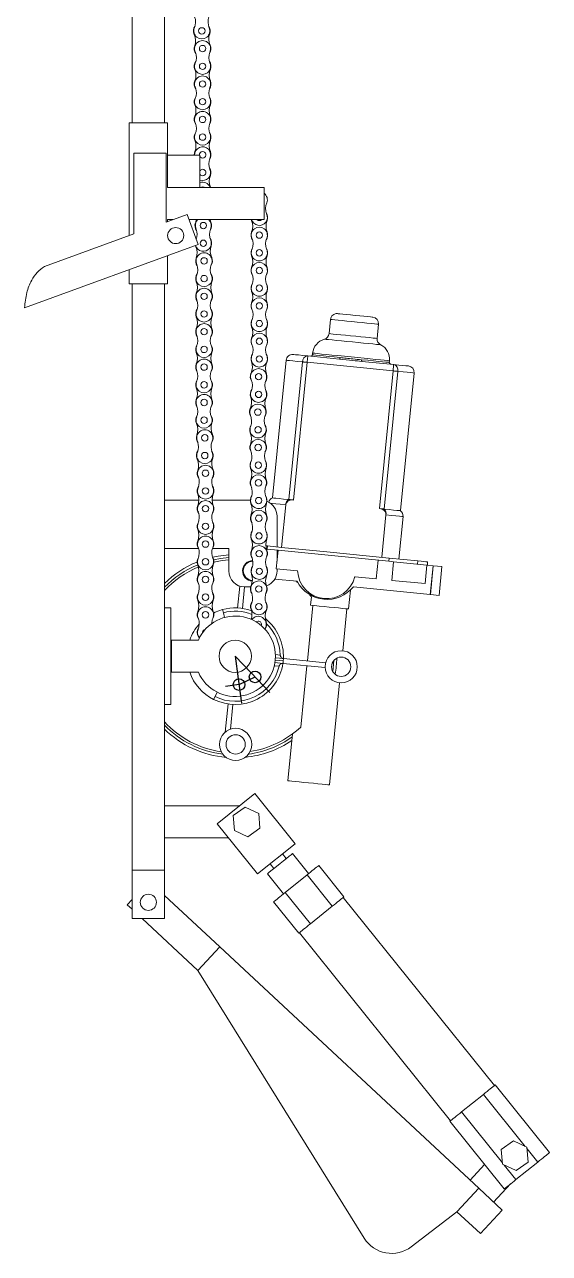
# Model space of a CAD drawing. Header units: millimetres. Extents: x 127 to 2222, y 23 to 864.
# Drawn here: x 1761.8 to 1843.4, y 413.3 to 604.3 of the extents above; entities that cross this region are included whole.
import ezdxf

# ---------------------------------------------------------------- set-up
doc = ezdxf.new("R2010")
doc.units = ezdxf.units.MM
doc.linetypes.add('CENTERX2', pattern=[20.32, 12.7, -2.54, 2.54, -2.54])

msp = doc.modelspace()

# ---------------------------------------------------------------- linework, layer by layer
at = {"color": 7, "linetype": 'Continuous', "lineweight": 15}
for p, q in [((1778.57, 588.96), (1778.57, 712.86)), ((1783.57, 588.96), (1783.57, 647.86)), ((1778.07, 571.48), (1778.07, 588.96)), ((1784.07, 588.96), (1778.07, 588.96)), ((1784.07, 583.96), (1784.07, 588.96)), ((1778.82, 571.75), (1778.82, 584.25)), ((1778.82, 584.25), (1783.82, 584.25)), ((1783.82, 584.25), (1783.82, 573.57)), ((1784.07, 583.96), (1784.07, 578.96)), ((1784.07, 583.96), (1789.07, 583.96)), ((1789.07, 578.96), (1789.07, 583.96)), ((1784.07, 578.96), (1789.07, 578.96)), ((1799.07, 578.96), (1789.07, 578.96)), ((1790.72, 578.96), (1790.7, 579.01)), ((1799.07, 578.96), (1799.07, 573.96)), ((1783.82, 573.57), (1787.09, 574.76)), ((1784.88, 573.96), (1784.07, 573.96)), ((1784.07, 573.66), (1784.07, 573.96)), ((1788.8, 570.06), (1787.09, 574.76)), ((1799.07, 573.96), (1787.38, 573.96)), ((1797.12, 573.8), (1797.07, 573.96)), ((1764.9, 566.68), (1778.82, 571.75)), ((1788.56, 571.03), (1788.48, 570.92)), ((1788.8, 570.06), (1761.82, 560.24)), ((1788.37, 569.9), (1788.43, 569.74)), ((1784.07, 563.96), (1784.07, 568.34)), ((1778.07, 563.96), (1778.07, 566.16)), ((1784.07, 563.96), (1778.07, 563.96)), ((1778.57, 472.86), (1778.57, 563.96)), ((1783.57, 472.86), (1783.57, 563.96)), ((1809.4, 558.44), (1809.18, 556.23)), ((1816.64, 555.49), (1816.86, 557.7)), ((1802.48, 552.09), (1800.35, 530.7)), ((1805.86, 552.76), (1810.79, 552.27)), ((1806.61, 553.2), (1806.59, 552.94)), ((1814.27, 551.92), (1819.21, 551.43)), ((1818.53, 551.75), (1818.55, 552.01)), ((1802.89, 530.45), (1805.02, 551.84)), ((1805.76, 551.77), (1803.63, 530.37)), ((1819.11, 550.44), (1805.76, 551.77)), ((1816.98, 529.04), (1819.11, 550.44)), ((1819.85, 550.36), (1817.72, 528.97)), ((1820.25, 528.72), (1822.38, 550.11)), ((1788.93, 530.36), (1783.57, 530.36)), ((1796.92, 530.36), (1790.99, 530.36)), ((1802.43, 529.62), (1801.77, 523.02)), ((1801.07, 527.86), (1801.07, 523.09)), ((1818, 528.07), (1817.35, 521.47)), ((1820.01, 521.2), (1820.66, 527.81)), ((1799.61, 523.24), (1799.56, 522.74)), ((1801.77, 523.02), (1799.61, 523.24)), ((1788.85, 522.86), (1783.57, 522.86)), ((1793.57, 522.86), (1791.07, 522.86)), ((1793.57, 519.36), (1793.57, 522.86)), ((1799.56, 522.74), (1801.24, 522.57)), ((1801.24, 522.57), (1800.95, 519.68)), ((1801.07, 522.59), (1801.07, 520.88)), ((1809.01, 521.8), (1801.24, 522.57)), ((1801.77, 523.02), (1808.81, 522.32)), ((1818.51, 521.35), (1808.81, 522.32)), ((1818.47, 520.86), (1809.01, 521.8)), ((1818.47, 520.86), (1818.51, 521.35)), ((1822.94, 520.91), (1818.51, 521.35)), ((1800.95, 519.68), (1804.27, 519.35)), ((1801.07, 519.67), (1801.07, 519.36)), ((1816.78, 521.02), (1816.49, 518.13)), ((1819.2, 520.78), (1818.47, 520.86)), ((1819.2, 520.78), (1818.92, 517.89)), ((1824.37, 520.27), (1819.2, 520.78)), ((1822.89, 520.41), (1822.94, 520.91)), ((1824.09, 517.38), (1824.37, 520.27)), ((1824.44, 520.26), (1824.49, 520.76)), ((1825.33, 520.17), (1824.44, 520.26)), ((1824.89, 515.69), (1825.33, 520.17)), ((1824.91, 515.69), (1825.36, 520.17)), ((1825.36, 520.17), (1825.33, 520.17)), ((1826.71, 520.03), (1825.36, 520.17)), ((1826.27, 515.56), (1826.71, 520.03)), ((1804.19, 517.76), (1800.74, 518.1)), ((1816.49, 518.13), (1813.18, 518.46)), ((1818.92, 517.89), (1824.09, 517.38)), ((1795.28, 516.98), (1794.94, 513.59)), ((1795.69, 513.52), (1796.02, 516.86)), ((1796.97, 516.86), (1796.07, 516.86)), ((1812.2, 513.44), (1812.49, 516.39)), ((1824.89, 515.69), (1812.94, 516.88)), ((1824.91, 515.69), (1824.89, 515.69)), ((1826.27, 515.56), (1824.91, 515.69)), ((1805.79, 505.36), (1806.65, 513.99)), ((1806.28, 514.03), (1806.41, 515.32)), ((1784.57, 513.6), (1783.57, 513.6)), ((1784.57, 513.6), (1784.57, 498.6)), ((1792.73, 512.86), (1792.6, 513.34)), ((1792.93, 512.13), (1792.73, 512.86)), ((1811.3, 506.95), (1811.95, 513.46)), ((1788.85, 508.6), (1784.66, 508.6)), ((1784.66, 508.6), (1784.66, 503.6)), ((1801.99, 504.99), (1800.74, 505.11)), ((1800.79, 505.48), (1802.04, 505.36)), ((1800.82, 505.86), (1802.06, 505.73)), ((1801.99, 504.99), (1808.56, 504.33)), ((1808.63, 505.08), (1802.06, 505.73)), ((1804.77, 495.1), (1805.72, 504.62)), ((1784.66, 503.6), (1788.85, 503.6)), ((1791.44, 499.84), (1791.77, 500.51)), ((1809.22, 486.1), (1810.81, 501.97)), ((1784.57, 498.6), (1783.57, 498.6)), ((1791.21, 499.4), (1791.44, 499.84)), ((1793.46, 498.69), (1793.02, 494.31)), ((1793.82, 494.77), (1794.2, 498.61)), ((1803.48, 494.04), (1802.76, 486.74)), ((1791.76, 480.05), (1797.61, 484.75)), ((1803.87, 476.96), (1797.61, 484.75)), ((1783.57, 482.86), (1795.25, 482.86)), ((1796.13, 482.66), (1794.24, 481.33)), ((1794.24, 481.33), (1794.44, 479.03)), ((1798.22, 481.68), (1796.13, 482.66)), ((1798.42, 479.38), (1798.22, 481.68)), ((1798.03, 472.26), (1791.76, 480.05)), ((1796.53, 478.05), (1798.42, 479.38)), ((1783.57, 477.86), (1793.53, 477.86)), ((1794.44, 479.03), (1796.53, 478.05)), ((1798.03, 472.26), (1803.87, 476.96)), ((1799.98, 473.82), (1800.57, 473.09)), ((1802.51, 474.66), (1801.93, 475.39)), ((1805.99, 472.32), (1803.49, 475.44)), ((1807.55, 473.58), (1811.47, 468.7)), ((1783.57, 472.86), (1778.57, 472.86)), ((1778.57, 472.86), (1778.57, 465.36)), ((1783.57, 472.86), (1783.57, 465.36)), ((1799.59, 472.31), (1802.1, 469.19)), ((1802.35, 469.39), (1805.74, 472.12)), ((1805.74, 472.12), (1809.66, 467.25)), ((1778.57, 468.32), (1777.8, 467.49)), ((1783.57, 468.94), (1792.18, 460.92)), ((1800.54, 467.94), (1804.45, 463.07)), ((1802.35, 469.39), (1806.26, 464.52)), ((1834.87, 439.4), (1811.37, 468.63)), ((1777.8, 467.49), (1778.57, 466.77)), ((1806.26, 464.52), (1809.66, 467.25)), ((1783.57, 465.36), (1778.57, 465.36)), ((1780.09, 465.36), (1788.78, 457.27)), ((1804.55, 463.14), (1828.05, 433.92)), ((1792.18, 460.92), (1788.78, 457.27)), ((1832.43, 423.44), (1792.18, 460.92)), ((1788.78, 457.27), (1814.64, 415.66)), ((1834.96, 439.48), (1843.42, 428.96)), ((1829.76, 435.29), (1833.16, 438.02)), ((1833.16, 438.02), (1839.67, 429.92)), ((1827.95, 433.84), (1836.41, 423.32)), ((1829.76, 435.29), (1836.12, 427.37)), ((1837.84, 430.77), (1835.94, 429.45)), ((1839.93, 429.8), (1837.84, 430.77)), ((1840.13, 427.5), (1839.93, 429.8)), ((1835.94, 429.45), (1836.14, 427.15)), ((1839.95, 429.57), (1841.61, 427.5)), ((1833.35, 427.12), (1831.09, 424.69)), ((1836.14, 427.15), (1838.23, 426.17)), ((1836.4, 427.03), (1838.22, 424.77)), ((1838.22, 424.77), (1841.61, 427.5)), ((1838.23, 426.17), (1840.13, 427.5)), ((1837.37, 424.09), (1834.75, 421.28)), ((1832.43, 423.44), (1829.03, 419.78)), ((1836.09, 420.03), (1832.43, 423.44)), ((1821.93, 414.33), (1829.03, 419.78)), ((1832.69, 416.37), (1829.03, 419.78)), ((1836.09, 420.03), (1832.69, 416.37))]:
    msp.add_line(p, q, dxfattribs=at)
at = {"color": 7, "linetype": 'CENTERX2'}
for p, q in [((1794.57, 506.1), (1795.05, 502.58)), ((1794.57, 506.1), (1797.03, 503.54)), ((1795.05, 502.58), (1795.56, 498.83)), ((1795.17, 501.69), (1797.65, 502.88)), ((1797.03, 503.54), (1799.97, 500.46)), ((1795.17, 501.69), (1793.04, 501.4))]:
    msp.add_line(p, q, dxfattribs=at)
at = {"color": 8, "linetype": 'Continuous', "lineweight": 15}
for p, q in [((1800.82, 506.36), (1801.57, 506.29)), ((1801.4, 504.54), (1800.64, 504.62))]:
    msp.add_line(p, q, dxfattribs=at)
at = {"color": 7, "linetype": 'Continuous', "lineweight": 15, "flags": 128}
for points in [[(1788.29, 584.51), (1788.2, 584.01), (1788.2, 583.96)], [(1789.25, 578.96), (1789.31, 578.98), (1789.5, 579.02)], [(1789.5, 579.02), (1789.69, 578.98), (1789.75, 578.96)], [(1790.8, 573.56), (1790.71, 573.77), (1790.66, 573.96)], [(1810.49, 559.34), (1810.58, 559.33), (1810.86, 559.3), (1811.29, 559.26), (1811.86, 559.2), (1812.52, 559.13), (1813.23, 559.06), (1813.93, 558.99), (1814.59, 558.93), (1815.16, 558.87), (1815.6, 558.83), (1815.87, 558.8), (1815.96, 558.79)], [(1803.58, 552.99), (1803.67, 552.98), (1803.96, 552.95), (1804.42, 552.91), (1805.06, 552.84), (1805.86, 552.76)], [(1805.86, 552.76), (1805.86, 552.74), (1805.85, 552.69), (1805.84, 552.59), (1805.83, 552.47), (1805.81, 552.32), (1805.8, 552.15), (1805.78, 551.96), (1805.76, 551.77)], [(1810.79, 552.27), (1810.8, 552.27), (1810.82, 552.29), (1810.83, 552.31), (1810.85, 552.34), (1810.86, 552.38), (1810.87, 552.42), (1810.88, 552.46), (1810.89, 552.51)], [(1814.23, 552.18), (1814.23, 552.13), (1814.22, 552.08), (1814.23, 552.04), (1814.23, 552), (1814.24, 551.97), (1814.25, 551.95), (1814.26, 551.93), (1814.27, 551.92)], [(1805.02, 551.84), (1805.09, 551.83), (1805.17, 551.83), (1805.26, 551.82), (1805.35, 551.81), (1805.45, 551.8), (1805.55, 551.79), (1805.65, 551.78), (1805.76, 551.77)], [(1819.11, 550.44), (1819.13, 550.63), (1819.15, 550.82), (1819.16, 550.99), (1819.18, 551.14), (1819.19, 551.26), (1819.2, 551.36), (1819.21, 551.41), (1819.21, 551.43)], [(1819.11, 550.44), (1819.21, 550.43), (1819.32, 550.42), (1819.42, 550.41), (1819.51, 550.4), (1819.61, 550.39), (1819.7, 550.38), (1819.78, 550.37), (1819.85, 550.36)], [(1819.21, 551.43), (1820, 551.35), (1820.64, 551.29), (1821.11, 551.24), (1821.39, 551.22), (1821.49, 551.21)], [(1802.89, 530.45), (1802.07, 530.53), (1801.41, 530.59), (1800.89, 530.65), (1800.55, 530.68), (1800.37, 530.7), (1800.35, 530.7)], [(1803.63, 530.37), (1803.52, 530.38), (1803.42, 530.39), (1803.32, 530.4), (1803.22, 530.41), (1803.13, 530.42), (1803.04, 530.43), (1802.96, 530.44), (1802.89, 530.45)], [(1817.72, 528.97), (1817.65, 528.98), (1817.56, 528.98), (1817.48, 528.99), (1817.38, 529), (1817.29, 529.01), (1817.19, 529.02), (1817.08, 529.03), (1816.98, 529.04)], [(1820.25, 528.72), (1820.23, 528.72), (1820.06, 528.74), (1819.71, 528.77), (1819.2, 528.82), (1818.53, 528.89), (1817.72, 528.97)], [(1799.32, 523.26), (1799.33, 523.26), (1799.42, 523.26), (1799.51, 523.25), (1799.61, 523.24)], [(1791.05, 521.49), (1791.91, 521.66), (1793.57, 521.86)], [(1791.22, 521.08), (1792.27, 521.28), (1793.57, 521.42)], [(1799.56, 522.74), (1799.46, 522.75), (1799.42, 522.75)], [(1791.26, 520.73), (1792.53, 520.96), (1793.57, 521.07)], [(1824.49, 520.76), (1824.43, 520.76), (1824.23, 520.78), (1823.9, 520.82), (1823.46, 520.86), (1822.94, 520.91)], [(1812.2, 513.44), (1812.19, 513.44), (1812.04, 513.46), (1811.72, 513.49), (1811.25, 513.53), (1810.64, 513.6), (1809.94, 513.67), (1809.18, 513.74), (1808.39, 513.82), (1807.62, 513.9), (1806.9, 513.97), (1806.28, 514.03)], [(1792.6, 513.34), (1791.47, 512.93), (1791.18, 512.79)], [(1797.84, 511.43), (1797.95, 511.5), (1798.14, 511.55)], [(1799.23, 510.27), (1799.24, 510.32), (1799.3, 510.53)], [(1788.84, 509.12), (1788.95, 508.92), (1788.97, 508.87)], [(1809.91, 505.43), (1809.82, 504.3), (1809.74, 503.73)], [(1805.99, 486.42), (1805.25, 486.5), (1804.54, 486.57), (1803.91, 486.63), (1803.4, 486.68), (1803.02, 486.72), (1802.81, 486.74), (1802.76, 486.74)], [(1809.22, 486.1), (1809.18, 486.11), (1808.96, 486.13), (1808.58, 486.16), (1808.07, 486.22), (1807.44, 486.28), (1806.74, 486.35), (1805.99, 486.42)], [(1799.59, 472.31), (1799.63, 472.34), (1799.81, 472.48), (1800.12, 472.73), (1800.53, 473.06), (1801.01, 473.45), (1801.54, 473.87)], [(1801.54, 473.87), (1802.07, 474.3), (1802.55, 474.69), (1802.96, 475.02), (1803.27, 475.26), (1803.45, 475.41), (1803.49, 475.44)], [(1805.74, 472.12), (1806.03, 472.35), (1806.3, 472.57), (1806.56, 472.78), (1806.8, 472.97), (1807.02, 473.15), (1807.22, 473.31), (1807.4, 473.45), (1807.55, 473.58)], [(1800.54, 467.94), (1800.69, 468.06), (1800.87, 468.2), (1801.07, 468.36), (1801.29, 468.54), (1801.53, 468.73), (1801.79, 468.94), (1802.06, 469.16), (1802.35, 469.39)], [(1809.66, 467.25), (1809.95, 467.48), (1810.22, 467.7), (1810.48, 467.91), (1810.72, 468.1), (1810.94, 468.28), (1811.14, 468.44), (1811.32, 468.58), (1811.47, 468.7)], [(1804.45, 463.07), (1804.61, 463.19), (1804.79, 463.33), (1804.99, 463.49), (1805.21, 463.67), (1805.45, 463.86), (1805.7, 464.07), (1805.98, 464.29), (1806.26, 464.52)], [(1833.16, 438.02), (1833.44, 438.25), (1833.72, 438.47), (1833.97, 438.68), (1834.21, 438.87), (1834.43, 439.05), (1834.63, 439.21), (1834.81, 439.35), (1834.96, 439.48)], [(1827.95, 433.84), (1828.1, 433.96), (1828.28, 434.1), (1828.48, 434.27), (1828.7, 434.44), (1828.94, 434.64), (1829.2, 434.84), (1829.47, 435.06), (1829.76, 435.29)], [(1841.61, 427.5), (1841.9, 427.73), (1842.17, 427.95), (1842.43, 428.16), (1842.67, 428.35), (1842.89, 428.53), (1843.09, 428.69), (1843.27, 428.83), (1843.42, 428.96)], [(1836.41, 423.32), (1836.56, 423.44), (1836.74, 423.58), (1836.94, 423.74), (1837.16, 423.92), (1837.4, 424.11), (1837.66, 424.32), (1837.93, 424.54), (1838.22, 424.77)]]:
    msp.add_lwpolyline(points, dxfattribs=at)
at = {"color": 8, "linetype": 'Continuous', "lineweight": 15, "flags": 128}
for points in [[(1816.86, 557.7), (1816.81, 557.7), (1816.59, 557.72), (1816.22, 557.76), (1815.69, 557.81), (1815.05, 557.88), (1814.32, 557.95), (1813.53, 558.03), (1812.72, 558.11), (1811.94, 558.19), (1811.2, 558.26), (1810.56, 558.32), (1810.04, 558.38), (1809.66, 558.41), (1809.44, 558.43), (1809.4, 558.44)], [(1809.18, 556.23), (1809.22, 556.23), (1809.44, 556.21), (1809.82, 556.17), (1810.34, 556.12), (1810.98, 556.05), (1811.72, 555.98), (1812.5, 555.9), (1813.31, 555.82), (1814.1, 555.74), (1814.83, 555.67), (1815.47, 555.61), (1816, 555.55), (1816.37, 555.52), (1816.59, 555.49), (1816.64, 555.49)], [(1812.81, 554.93), (1811.93, 555.02), (1811.09, 555.1), (1810.32, 555.18), (1809.65, 555.25), (1809.1, 555.3), (1808.72, 555.34), (1808.49, 555.36), (1808.44, 555.37)], [(1817.19, 554.5), (1817.14, 554.5), (1816.91, 554.52), (1816.52, 554.56), (1815.98, 554.62), (1815.31, 554.68), (1814.54, 554.76), (1813.69, 554.84), (1812.81, 554.93)], [(1805.02, 551.84), (1804.2, 551.92), (1803.54, 551.99), (1803.02, 552.04), (1802.68, 552.07), (1802.5, 552.09), (1802.48, 552.09)], [(1806.59, 552.94), (1806.61, 552.94), (1806.78, 552.92), (1807.13, 552.89), (1807.63, 552.84), (1808.28, 552.77), (1809.05, 552.7), (1809.93, 552.61), (1810.89, 552.51)], [(1818.55, 552.01), (1818.46, 552.02), (1818.19, 552.05), (1817.75, 552.09), (1817.16, 552.15), (1816.42, 552.23), (1815.57, 552.31), (1814.63, 552.4), (1813.62, 552.5), (1812.58, 552.61), (1811.55, 552.71), (1810.54, 552.81), (1809.6, 552.9), (1808.75, 552.99), (1808.01, 553.06), (1807.41, 553.12), (1806.97, 553.17), (1806.7, 553.19), (1806.61, 553.2), (1806.61, 553.2)], [(1814.23, 552.18), (1815.18, 552.08), (1816.06, 552), (1816.83, 551.92), (1817.48, 551.86), (1817.99, 551.81), (1818.33, 551.77), (1818.51, 551.75), (1818.53, 551.75)], [(1822.38, 550.11), (1822.36, 550.11), (1822.19, 550.13), (1821.84, 550.17), (1821.33, 550.22), (1820.66, 550.28), (1819.85, 550.36)], [(1802.43, 529.62), (1801.58, 529.71), (1800.87, 529.78), (1800.34, 529.83), (1800.07, 529.86)], [(1820.66, 527.81), (1820.64, 527.81), (1820.46, 527.83), (1820.1, 527.86), (1819.56, 527.92), (1818.86, 527.99), (1818, 528.07)]]:
    msp.add_lwpolyline(points, dxfattribs=at)
at = {"color": 7, "linetype": 'Continuous', "lineweight": 15}
for centre, radius in [((1789.38, 603.27), 0.5), ((1789.5, 600.52), 0.5), ((1789.5, 597.77), 0.5), ((1789.5, 595.02), 0.5), ((1789.5, 592.27), 0.5), ((1789.5, 589.52), 0.5), ((1789.5, 586.77), 0.5), ((1789.61, 573.02), 0.5), ((1785.32, 571.46), 1.25), ((1798.32, 571.54), 0.5), ((1789.61, 570.27), 0.5), ((1798.32, 568.79), 0.5), ((1789.73, 567.53), 0.5), ((1789.73, 564.78), 0.5), ((1798.32, 566.04), 0.5), ((1798.32, 563.29), 0.5), ((1789.73, 562.03), 0.5), ((1789.73, 559.28), 0.5), ((1798.32, 560.54), 0.5), ((1798.32, 557.79), 0.5), ((1789.73, 556.53), 0.5), ((1789.73, 553.78), 0.5), ((1798.32, 555.04), 0.5), ((1798.32, 552.29), 0.5), ((1789.73, 551.03), 0.5), ((1798.21, 549.54), 0.5), ((1789.73, 548.28), 0.5), ((1798.21, 546.79), 0.5), ((1789.73, 545.53), 0.5), ((1798.09, 544.04), 0.5), ((1789.73, 542.78), 0.5), ((1789.84, 540.03), 0.5), ((1798.12, 541.29), 0.5), ((1798.14, 538.54), 0.5), ((1789.84, 537.28), 0.5), ((1789.96, 534.53), 0.5), ((1798.17, 535.79), 0.5), ((1798.19, 533.04), 0.5), ((1789.96, 531.78), 0.5), ((1789.96, 529.03), 0.5), ((1798.22, 530.29), 0.5), ((1798.24, 527.54), 0.5), ((1789.96, 526.28), 0.5), ((1798.27, 524.79), 0.5), ((1789.96, 523.53), 0.5), ((1798.29, 522.04), 0.5), ((1789.96, 520.78), 0.5), ((1798.32, 519.29), 0.5), ((1789.96, 518.03), 0.5), ((1789.96, 515.28), 0.5), ((1798.23, 516.55), 0.5), ((1798.25, 513.8), 0.5), ((1789.96, 512.53), 0.5), ((1794.57, 506.1), 2.51), ((1811.05, 504.46), 2.5), ((1811.05, 504.46), 1.5), ((1794.64, 492.4), 2.5), ((1794.64, 492.4), 1.5), ((1781.07, 467.86), 1.25)]:
    msp.add_circle(centre, radius, dxfattribs=at)
at = {"color": 7, "linetype": 'Continuous'}
for centre in [(1795.17, 501.69), (1797.65, 502.88)]:
    msp.add_circle(centre, 0.9, dxfattribs=at)
at = {"color": 7, "linetype": 'Continuous', "lineweight": 15}
for centre, radius, start, end in [((1786.13, 604.65), 2.28, 336.9811, 20.5248), ((1792.63, 604.65), 2.28, 159.4752, 203.0189), ((1789.38, 603.27), 1.3, 144.2506, 204.3747), ((1789.38, 603.27), 1.25, 156.9811, 23.0189), ((1789.38, 603.27), 1.3, 340.4312, 35.7494), ((1786.04, 601.75), 2.38, 340.4312, 24.3747), ((1789.5, 600.52), 1.25, 332.9848, 207.0152), ((1792.85, 602.04), 2.38, 160.4312, 204.3747), ((1789.5, 600.52), 1.3, 160.4312, 216.1989), ((1786.25, 599.15), 2.28, 336.9811, 20.5248), ((1792.75, 599.15), 2.28, 159.4752, 203.0189), ((1789.5, 600.52), 1.3, 323.8011, 24.3747), ((1789.5, 597.77), 1.3, 144.2506, 201.9718), ((1789.5, 597.77), 1.25, 156.9811, 23.0189), ((1789.5, 597.77), 1.3, 338.0282, 35.7494), ((1789.5, 595.02), 1.25, 332.9848, 207.0152), ((1786.09, 596.4), 2.38, 338.0282, 21.9718), ((1792.91, 596.4), 2.37, 158.0282, 201.9718), ((1789.5, 595.02), 1.3, 158.0282, 216.1989), ((1786.25, 593.65), 2.28, 336.9811, 20.5248), ((1792.75, 593.65), 2.28, 159.4752, 203.0189), ((1789.5, 595.02), 1.3, 323.8011, 21.9718), ((1789.5, 592.27), 1.3, 144.2506, 201.9718), ((1789.5, 592.27), 1.25, 156.9811, 23.0189), ((1789.5, 592.27), 1.3, 338.0282, 35.7494), ((1789.5, 589.52), 1.25, 332.9848, 207.0152), ((1786.09, 590.9), 2.38, 338.0282, 21.9718), ((1792.91, 590.9), 2.37, 158.0282, 201.9718), ((1789.5, 589.52), 1.3, 158.0282, 216.1989), ((1786.25, 588.15), 2.28, 336.9811, 20.5248), ((1792.75, 588.15), 2.28, 159.4752, 203.0189), ((1789.5, 589.52), 1.3, 323.8011, 21.9718), ((1789.5, 586.77), 1.3, 144.2506, 201.9718), ((1789.5, 586.77), 1.25, 156.9811, 23.0189), ((1786.09, 585.4), 2.38, 338.0282, 21.9718), ((1792.91, 585.4), 2.37, 158.0282, 201.9718), ((1789.5, 586.77), 1.3, 338.0282, 35.7494), ((1789.5, 584.02), 1.25, 332.9848, 183.0063), ((1789.5, 584.02), 0.5, 90, 187.5339), ((1789.5, 584.02), 0.5, 211.855, 90), ((1789.5, 584.02), 1.3, 323.8011, 21.9718), ((1792.75, 582.65), 2.28, 159.4752, 203.0189), ((1789.5, 581.27), 0.5, 211.855, 90), ((1789.5, 581.27), 0.5, 90, 148.145), ((1789.5, 581.27), 1.25, 250.1381, 23.0189), ((1792.91, 579.9), 2.37, 158.0282, 201.9718), ((1789.5, 581.27), 1.3, 338.0282, 35.7494), ((1789.5, 578.52), 1.25, 20.3378, 109.8619), ((1798.32, 577.04), 1.25, 336.9811, 53.2009), ((1798.32, 574.29), 1.25, 195.4584, 27.0152), ((1801.58, 575.66), 2.28, 156.9811, 200.5248), ((1798.32, 574.29), 1.3, 338.0282, 36.1989), ((1789.61, 573.02), 1.3, 160.4312, 216.1989), ((1789.61, 573.02), 1.25, 131.7876, 207.0152), ((1786.15, 574.25), 2.38, 340.4312, 352.7706), ((1789.61, 573.02), 1.25, 332.9848, 48.2124), ((1789.61, 573.02), 1.3, 323.8011, 24.3747), ((1794.92, 572.91), 2.37, 338.0282, 21.9718), ((1798.32, 574.29), 0.5, 221.7858, 270), ((1798.32, 574.29), 0.5, 270, 318.2142), ((1801.73, 572.91), 2.37, 158.0282, 201.9718), ((1786.36, 571.66), 2.28, 339.6859, 20.5248), ((1792.87, 571.66), 2.28, 159.4752, 203.0189), ((1789.61, 570.27), 1.3, 340.4312, 35.7494), ((1798.32, 571.54), 1.3, 158.0282, 215.7494), ((1798.32, 571.54), 1.25, 336.9811, 203.0189), ((1795.07, 570.16), 2.28, 339.4752, 23.0189), ((1801.58, 570.16), 2.28, 156.9811, 200.5248), ((1798.32, 571.54), 1.3, 324.2506, 21.9718), ((1789.61, 570.27), 1.25, 196.4222, 23.0189), ((1786.27, 568.76), 2.38, 340.4312, 24.3747), ((1793.08, 569.04), 2.38, 160.4312, 204.3747), ((1798.32, 568.79), 1.3, 143.8011, 201.9718), ((1798.32, 568.79), 1.25, 152.9848, 27.0152), ((1798.32, 568.79), 1.3, 338.0282, 36.1989), ((1789.73, 567.53), 1.3, 160.4312, 216.1989), ((1789.73, 567.53), 1.25, 332.9848, 207.0152), ((1789.73, 567.53), 1.3, 323.8011, 24.3747), ((1798.32, 566.04), 1.25, 336.9811, 203.0189), ((1794.92, 567.41), 2.37, 338.0282, 21.9718), ((1801.73, 567.41), 2.37, 158.0282, 201.9718), ((1789.73, 564.78), 1.3, 144.2506, 201.9718), ((1789.73, 564.78), 1.25, 156.9811, 23.0189), ((1786.48, 566.16), 2.28, 336.9811, 20.5248), ((1792.98, 566.16), 2.28, 159.4752, 203.0189), ((1789.73, 564.78), 1.3, 338.0282, 35.7494), ((1798.32, 566.04), 1.3, 158.0282, 215.7494), ((1795.07, 564.66), 2.28, 339.4752, 23.0189), ((1801.58, 564.66), 2.28, 156.9811, 200.5248), ((1798.32, 566.04), 1.3, 324.2506, 21.9718), ((1786.32, 563.4), 2.37, 338.0282, 21.9718), ((1793.14, 563.4), 2.37, 158.0282, 201.9718), ((1798.32, 563.29), 1.3, 143.8011, 201.9718), ((1798.32, 563.29), 1.25, 152.9848, 27.0152), ((1798.32, 563.29), 1.3, 338.0282, 36.1989), ((1789.73, 562.03), 1.3, 158.0282, 216.1989), ((1789.73, 562.03), 1.25, 332.9848, 207.0152), ((1786.48, 560.66), 2.28, 336.9811, 20.5248), ((1792.98, 560.66), 2.28, 159.4752, 203.0189), ((1789.73, 562.03), 1.3, 323.8011, 21.9718), ((1798.32, 560.54), 1.25, 336.9811, 203.0189), ((1794.92, 561.91), 2.37, 338.0282, 21.9718), ((1801.73, 561.91), 2.37, 158.0282, 201.9718), ((1789.73, 559.28), 1.3, 144.2506, 201.9718), ((1789.73, 559.28), 1.25, 156.9811, 23.0189), ((1789.73, 559.28), 1.3, 338.0282, 35.7494), ((1798.32, 560.54), 1.3, 158.0282, 215.7494), ((1795.07, 559.16), 2.28, 339.4752, 23.0189), ((1801.58, 559.16), 2.28, 156.9811, 200.5248), ((1798.32, 560.54), 1.3, 324.2506, 21.9718), ((1789.73, 556.53), 1.25, 332.9848, 207.0152), ((1786.32, 557.9), 2.37, 338.0282, 21.9718), ((1793.14, 557.9), 2.37, 158.0282, 201.9718), ((1798.32, 557.79), 1.3, 143.8011, 201.9718), ((1798.32, 557.79), 1.25, 152.9848, 27.0152), ((1798.32, 557.79), 1.3, 338.0282, 36.1989), ((1810.39, 558.34), 1, 84.312, 174.312), ((1815.86, 557.8), 1, 354.312, 84.312), ((1789.73, 556.53), 1.3, 158.0282, 216.1989), ((1786.48, 555.16), 2.28, 336.9811, 20.5248), ((1792.98, 555.16), 2.28, 159.4752, 203.0189), ((1789.73, 556.53), 1.3, 323.8011, 21.9718), ((1798.32, 555.04), 1.25, 336.9811, 203.0189), ((1794.92, 556.41), 2.37, 338.0282, 21.9718), ((1801.73, 556.41), 2.37, 158.0282, 201.9718), ((1808.18, 556.33), 1, 285.2369, 354.312), ((1789.73, 553.78), 1.3, 144.2506, 201.9718), ((1789.73, 553.78), 1.25, 156.9811, 23.0189), ((1789.73, 553.78), 1.3, 338.0282, 35.7494), ((1798.32, 555.04), 1.3, 158.0282, 215.7494), ((1795.07, 553.66), 2.28, 339.4752, 23.0189), ((1801.58, 553.66), 2.28, 156.9811, 200.5248), ((1798.32, 555.04), 1.3, 324.2506, 21.9718), ((1809.1, 552.95), 2.5, 105.2369, 174.312), ((1817.63, 555.39), 1, 174.312, 243.3872), ((1816.07, 552.26), 2.5, 354.312, 63.3872), ((1789.73, 551.03), 1.25, 332.9848, 207.0152), ((1786.32, 552.4), 2.37, 338.0282, 21.9718), ((1793.14, 552.4), 2.37, 158.0282, 201.9718), ((1798.32, 552.29), 1.3, 143.8011, 199.5688), ((1798.32, 552.29), 1.25, 152.9848, 27.0152), ((1798.32, 552.29), 1.3, 335.6253, 36.1989), ((1803.48, 551.99), 1, 84.312, 174.312), ((1805.92, 551.86), 0.901, 93.8316, 181.394), ((1806.34, 552.97), 0.25, 264.312, 354.312), ((1789.73, 551.03), 1.3, 158.0282, 216.1989), ((1786.48, 549.66), 2.28, 336.9811, 20.5248), ((1792.98, 549.66), 2.28, 159.4752, 203.0189), ((1789.73, 551.03), 1.3, 323.8011, 21.9718), ((1798.21, 549.54), 1.3, 155.6253, 215.7494), ((1798.21, 549.54), 1.25, 336.9811, 203.0189), ((1794.86, 551.06), 2.38, 335.6253, 19.5688), ((1798.21, 549.54), 1.3, 324.2506, 19.5688), ((1801.67, 550.77), 2.38, 155.6253, 199.5688), ((1818.78, 551.73), 0.25, 174.312, 264.312), ((1818.97, 550.56), 0.901, 347.2319, 74.7906), ((1821.39, 550.21), 1, 354.312, 84.312), ((1789.73, 548.28), 1.3, 144.2506, 201.9718), ((1789.73, 548.28), 1.25, 156.9811, 23.0189), ((1789.73, 548.28), 1.3, 338.0282, 35.7494), ((1794.96, 548.16), 2.28, 339.4752, 23.0189), ((1801.46, 548.16), 2.28, 156.9811, 200.5248), ((1789.73, 545.53), 1.25, 332.9848, 207.0152), ((1786.32, 546.9), 2.37, 338.0282, 21.9718), ((1793.14, 546.9), 2.37, 158.0282, 201.9718), ((1798.21, 546.79), 1.3, 143.8011, 199.5688), ((1794.75, 545.56), 2.38, 335.6253, 19.5688), ((1798.21, 546.79), 1.25, 152.9848, 27.0152), ((1801.56, 545.27), 2.38, 155.6253, 199.5688), ((1798.21, 546.79), 1.3, 335.6253, 36.1989), ((1789.73, 545.53), 1.3, 158.0282, 216.1989), ((1786.48, 544.16), 2.28, 336.9811, 20.5248), ((1792.98, 544.16), 2.28, 159.4752, 203.0189), ((1789.73, 545.53), 1.3, 323.8011, 21.9718), ((1798.09, 544.04), 1.3, 155.6253, 216.2695), ((1798.09, 544.04), 1.25, 337.5012, 203.539), ((1798.09, 544.04), 1.3, 324.7707, 19.5688), ((1789.73, 542.78), 1.3, 144.2506, 204.3747), ((1789.73, 542.78), 1.25, 156.9811, 23.0189), ((1789.73, 542.78), 1.3, 340.4312, 35.7494), ((1793.19, 541.55), 2.38, 160.4312, 204.3747), ((1794.85, 542.63), 2.28, 339.9953, 23.539), ((1801.36, 542.69), 2.28, 157.5012, 201.0449), ((1786.38, 541.26), 2.38, 340.4312, 24.3747), ((1789.84, 540.03), 1.3, 160.4312, 216.1989), ((1789.84, 540.03), 1.25, 332.9848, 207.0152), ((1789.84, 540.03), 1.3, 323.8011, 24.3747), ((1798.12, 541.29), 1.3, 144.3212, 202.4919), ((1798.12, 541.29), 1.25, 153.5049, 27.5353), ((1794.72, 539.89), 2.37, 338.5483, 22.4919), ((1798.12, 541.29), 1.3, 338.5483, 36.719), ((1801.54, 539.95), 2.37, 158.5483, 202.4919), ((1786.59, 538.66), 2.28, 336.9811, 20.5248), ((1793.1, 538.66), 2.28, 159.4752, 203.0189), ((1798.14, 538.54), 1.3, 158.5483, 216.2695), ((1798.14, 538.54), 1.25, 337.5012, 203.539), ((1798.14, 538.54), 1.3, 324.7707, 22.4919), ((1789.84, 537.28), 1.3, 144.2506, 204.3747), ((1789.84, 537.28), 1.25, 156.9811, 23.0189), ((1786.5, 535.76), 2.38, 340.4312, 24.3747), ((1789.84, 537.28), 1.3, 340.4312, 35.7494), ((1793.31, 536.05), 2.38, 160.4312, 204.3747), ((1794.9, 537.13), 2.28, 339.9953, 23.539), ((1801.41, 537.19), 2.28, 157.5012, 201.0449), ((1789.96, 534.53), 1.3, 160.4312, 216.1989), ((1789.96, 534.53), 1.25, 332.9848, 207.0152), ((1789.96, 534.53), 1.3, 323.8011, 24.3747), ((1798.17, 535.79), 1.3, 144.3212, 202.4919), ((1798.17, 535.79), 1.25, 153.5049, 27.5353), ((1794.77, 534.39), 2.37, 338.5483, 22.4919), ((1798.17, 535.79), 1.3, 338.5483, 36.719), ((1801.59, 534.45), 2.37, 158.5483, 202.4919), ((1786.71, 533.16), 2.28, 336.9811, 20.5248), ((1793.21, 533.16), 2.28, 159.4752, 203.0189), ((1798.19, 533.04), 1.3, 158.5483, 216.2695), ((1798.19, 533.04), 1.25, 337.5012, 203.539), ((1798.19, 533.04), 1.3, 324.7707, 22.4919), ((1789.96, 531.78), 1.3, 144.2506, 201.9718), ((1789.96, 531.78), 1.25, 156.9811, 23.0189), ((1786.55, 530.41), 2.38, 338.0282, 21.9718), ((1793.37, 530.41), 2.38, 158.0282, 201.9718), ((1789.96, 531.78), 1.3, 338.0282, 35.7494), ((1798.22, 530.29), 1.3, 144.3212, 202.4919), ((1798.22, 530.29), 1.25, 153.5049, 27.5353), ((1794.95, 531.63), 2.28, 339.9953, 23.539), ((1801.46, 531.69), 2.28, 157.5012, 201.0449), ((1798.22, 530.29), 1.3, 338.5483, 36.719), ((1789.96, 529.03), 1.3, 158.0282, 216.1989), ((1789.96, 529.03), 1.25, 332.9848, 207.0152), ((1789.96, 529.03), 1.3, 323.8011, 21.9718), ((1794.82, 528.89), 2.37, 338.5483, 22.4919), ((1801.64, 528.95), 2.37, 158.5483, 202.4919), ((1798.57, 527.86), 2.5, 0, 67.9213), ((1800.76, 529.79), 1, 114.312, 165.6004), ((1803.52, 529.56), 1.1, 125.5519, 176.5055), ((1816.92, 528.22), 1.1, 352.1196, 43.0707), ((1789.96, 526.28), 1.3, 144.2506, 201.9718), ((1786.71, 527.66), 2.28, 336.9811, 20.5248), ((1793.21, 527.66), 2.28, 159.4752, 203.0189), ((1789.96, 526.28), 1.3, 338.0282, 35.7494), ((1798.24, 527.54), 1.3, 158.5483, 216.2695), ((1798.24, 527.54), 1.25, 337.5012, 203.539), ((1795, 526.13), 2.28, 339.9953, 23.539), ((1801.51, 526.19), 2.28, 157.5012, 201.0449), ((1798.24, 527.54), 1.3, 324.7707, 22.4919), ((1819.67, 527.9), 1, 354.312, 54.312), ((1789.96, 526.28), 1.25, 156.9811, 23.0189), ((1786.55, 524.91), 2.38, 338.0282, 21.9718), ((1793.37, 524.91), 2.38, 158.0282, 201.9718), ((1798.27, 524.79), 1.3, 144.3212, 202.4919), ((1798.27, 524.79), 1.25, 153.5049, 27.5353), ((1798.27, 524.79), 1.3, 338.5483, 36.719), ((1789.96, 523.53), 1.3, 158.0282, 216.1989), ((1789.96, 523.53), 1.25, 332.9848, 207.0152), ((1789.96, 523.53), 1.3, 323.8011, 21.9718), ((1798.29, 522.04), 1.25, 337.5012, 203.539), ((1794.87, 523.39), 2.38, 338.5483, 22.4919), ((1801.69, 523.45), 2.37, 158.5483, 202.4919), ((1789.96, 520.78), 1.3, 144.2506, 201.9718), ((1786.71, 522.16), 2.28, 336.9811, 20.5248), ((1793.21, 522.16), 2.28, 159.4752, 203.0189), ((1789.96, 520.78), 1.3, 338.0282, 35.7494), ((1798.29, 522.04), 1.3, 158.5483, 216.2695), ((1795.05, 520.63), 2.28, 339.9953, 23.539), ((1801.56, 520.69), 2.28, 157.5012, 201.0449), ((1798.29, 522.04), 1.3, 324.7707, 22.4919), ((1801.77, 523.02), 0.000603, 64.3845, 107.9873), ((1794.57, 506.1), 15.79, 112.0003, 134.1741), ((1794.57, 506.1), 15.35, 112.2969, 135.768), ((1794.57, 506.1), 15, 112.3975, 137.1666), ((1789.96, 520.78), 1.25, 156.9811, 23.0189), ((1786.55, 519.41), 2.38, 338.0282, 21.9718), ((1793.37, 519.41), 2.38, 158.0282, 201.9718), ((1797.32, 519.36), 1.6, 90.299, 266.5266), ((1797.32, 519.36), 1.5, 89.8649, 266.6547), ((1798.32, 519.29), 1.3, 144.3212, 200.0889), ((1798.32, 519.29), 1.25, 153.5049, 27.5353), ((1798.32, 519.29), 1.3, 336.1454, 36.719), ((1830.14, 577.75), 57.77, 264.2734, 264.3353), ((1789.96, 518.03), 1.3, 158.0282, 216.1989), ((1789.96, 518.03), 1.25, 332.9848, 207.0152), ((1789.96, 518.03), 1.3, 323.8011, 21.9718), ((1796.07, 519.36), 2.5, 180, 270), ((1798.23, 516.55), 1.25, 337.5012, 203.539), ((1794.87, 518.03), 2.37, 336.1454, 20.0889), ((1801.68, 517.81), 2.38, 156.1454, 200.0889), ((1798.57, 519.36), 2.5, 290.3435, 0), ((1794.57, 506.1), 15, 49.3727, 51.0899), ((1808.85, 520.17), 5.24, 207.3593, 321.2648), ((1808.79, 519.55), 4.52, 182.5022, 346.1219), ((1789.96, 515.28), 1.3, 144.2506, 201.9718), ((1789.96, 515.28), 1.25, 156.9811, 23.0189), ((1786.71, 516.66), 2.28, 336.9811, 20.5248), ((1793.21, 516.66), 2.28, 159.4752, 203.0189), ((1789.96, 515.28), 1.3, 338.0282, 35.7494), ((1798.23, 516.55), 1.3, 156.1454, 216.2695), ((1794.99, 515.13), 2.28, 339.9953, 23.539), ((1801.49, 515.19), 2.28, 157.5012, 201.0449), ((1798.23, 516.55), 1.3, 324.7707, 20.0889), ((1794.57, 506.1), 15, 37.9133, 39.764), ((1789.96, 512.53), 1.25, 332.9848, 207.0152), ((1786.55, 513.91), 2.38, 338.0282, 21.9718), ((1793.37, 513.91), 2.38, 158.0282, 201.9718), ((1798.25, 513.8), 1.3, 144.3212, 200.0889), ((1798.25, 513.8), 1.25, 153.5049, 27.5353), ((1798.25, 513.8), 1.3, 336.1454, 36.719), ((1789.96, 512.53), 1.3, 158.0282, 216.1989), ((1786.71, 511.16), 2.28, 336.9811, 20.5248), ((1794.57, 506.1), 6.25, 203.5782, 156.4218), ((1793.21, 511.16), 2.28, 159.4752, 179.5732), ((1789.96, 512.53), 1.3, 323.8011, 21.9718), ((1794.57, 506.1), 7.5, 70.3877, 105.2393), ((1794.57, 506.1), 7, 68.1738, 105.2393), ((1794.8, 512.53), 2.38, 342.8107, 20.0889), ((1798.16, 511.05), 1.25, 335.2947, 143.4163), ((1801.61, 512.31), 2.38, 156.1454, 200.0889), ((1794.57, 506.1), 7.5, 357.178, 51.2645), ((1794.57, 506.1), 7.5, 138.1119, 160.5288), ((1789.96, 509.78), 1.3, 144.2506, 210.7364), ((1789.96, 509.78), 1.25, 156.9811, 220.9673), ((1789.96, 509.78), 0.5, 94.0382, 188.842), ((1798.16, 511.05), 0.5, 337.9888, 92.3099), ((1798.16, 511.05), 1.3, 326.111, 20.0889), ((1794.57, 506.1), 7, 1.4928, 46.3248), ((1794.57, 506.1), 7.5, 243.3848, 351.446), ((1794.57, 506.1), 7, 243.3848, 347.1313), ((1794.57, 506.1), 15.79, 349.7627, 358.8613), ((1794.57, 506.1), 7.5, 199.4712, 243.3848), ((1794.57, 506.1), 15, 222.8334, 261.7347), ((1794.57, 506.1), 15.35, 224.232, 262.8604), ((1794.57, 506.1), 15.79, 225.8259, 264.9091), ((1794.57, 506.1), 15, 278.8144, 312.8169), ((1794.57, 506.1), 15.79, 275.64, 303.9109), ((1794.57, 506.1), 15.35, 277.6886, 305.2627), ((1818.89, 418.3), 5, 211.8657, 307.5175)]:
    msp.add_arc(centre, radius, start, end, dxfattribs=at)
for points, knots in [([(1761.82, 560.24), (1761.91, 561.04), (1762.06, 562.52), (1762.78, 564.39), (1763.74, 565.78), (1764.52, 566.39), (1764.9, 566.68)], [0, 0, 0, 0, 0.3224228, 0.6020333, 0.8032842, 1, 1, 1, 1]), ([(1814.27, 551.92), (1813.8, 551.96), (1812.64, 552.06), (1811.48, 552.19), (1810.79, 552.27)], [0, 0, 0, 0, 0.409744, 1, 1, 1, 1]), ([(1810.89, 552.51), (1811.2, 552.47), (1811.85, 552.4), (1812.99, 552.27), (1813.77, 552.21), (1814.23, 552.18)], [0, 0, 0, 0, 0.291096, 0.590474, 1, 1, 1, 1]), ([(1803.63, 530.37), (1803.46, 530.38), (1803.18, 530.39), (1802.81, 530.24), (1802.57, 530.03), (1802.46, 529.8), (1802.43, 529.66), (1802.43, 529.62)], [0, 0, 0, 0, 0.320822, 0.527304, 0.734742, 0.922544, 1, 1, 1, 1]), ([(1818, 528.07), (1818, 528.16), (1818, 528.34), (1817.89, 528.59), (1817.7, 528.8), (1817.39, 528.98), (1817.13, 529.02), (1816.98, 529.04)], [0, 0, 0, 0, 0.1679783, 0.3355968, 0.5097594, 0.7024492, 1, 1, 1, 1]), ([(1801.57, 506.29), (1801.58, 506.24), (1801.59, 506.14), (1801.65, 505.99), (1801.77, 505.85), (1801.92, 505.76), (1802.02, 505.74), (1802.06, 505.73)], [0, 0, 0, 0, 0.151441, 0.301937, 0.525983, 0.826141, 1, 1, 1, 1]), ([(1801.99, 504.99), (1801.91, 504.98), (1801.77, 504.98), (1801.6, 504.88), (1801.48, 504.75), (1801.42, 504.63), (1801.4, 504.57), (1801.4, 504.54)], [0, 0, 0, 0, 0.34067, 0.594409, 0.782131, 0.930612, 1, 1, 1, 1]), ([(1802.04, 505.36), (1802.04, 505.35), (1802.03, 505.28), (1802.02, 505.17), (1802, 505.06), (1801.99, 505), (1801.99, 504.99), (1801.99, 504.99)], [0, 0, 0, 0, 0.064046, 0.31933, 0.574846, 0.830687, 1, 1, 1, 1]), ([(1802.06, 505.73), (1802.06, 505.73), (1802.06, 505.72), (1802.06, 505.63), (1802.05, 505.51), (1802.04, 505.41), (1802.04, 505.36)], [0, 0, 0, 0, 0.2557, 0.511393, 0.767299, 1, 1, 1, 1])]:
    msp.add_open_spline(points, degree=3, knots=knots, dxfattribs=at)

doc.saveas('drawing.dxf')
